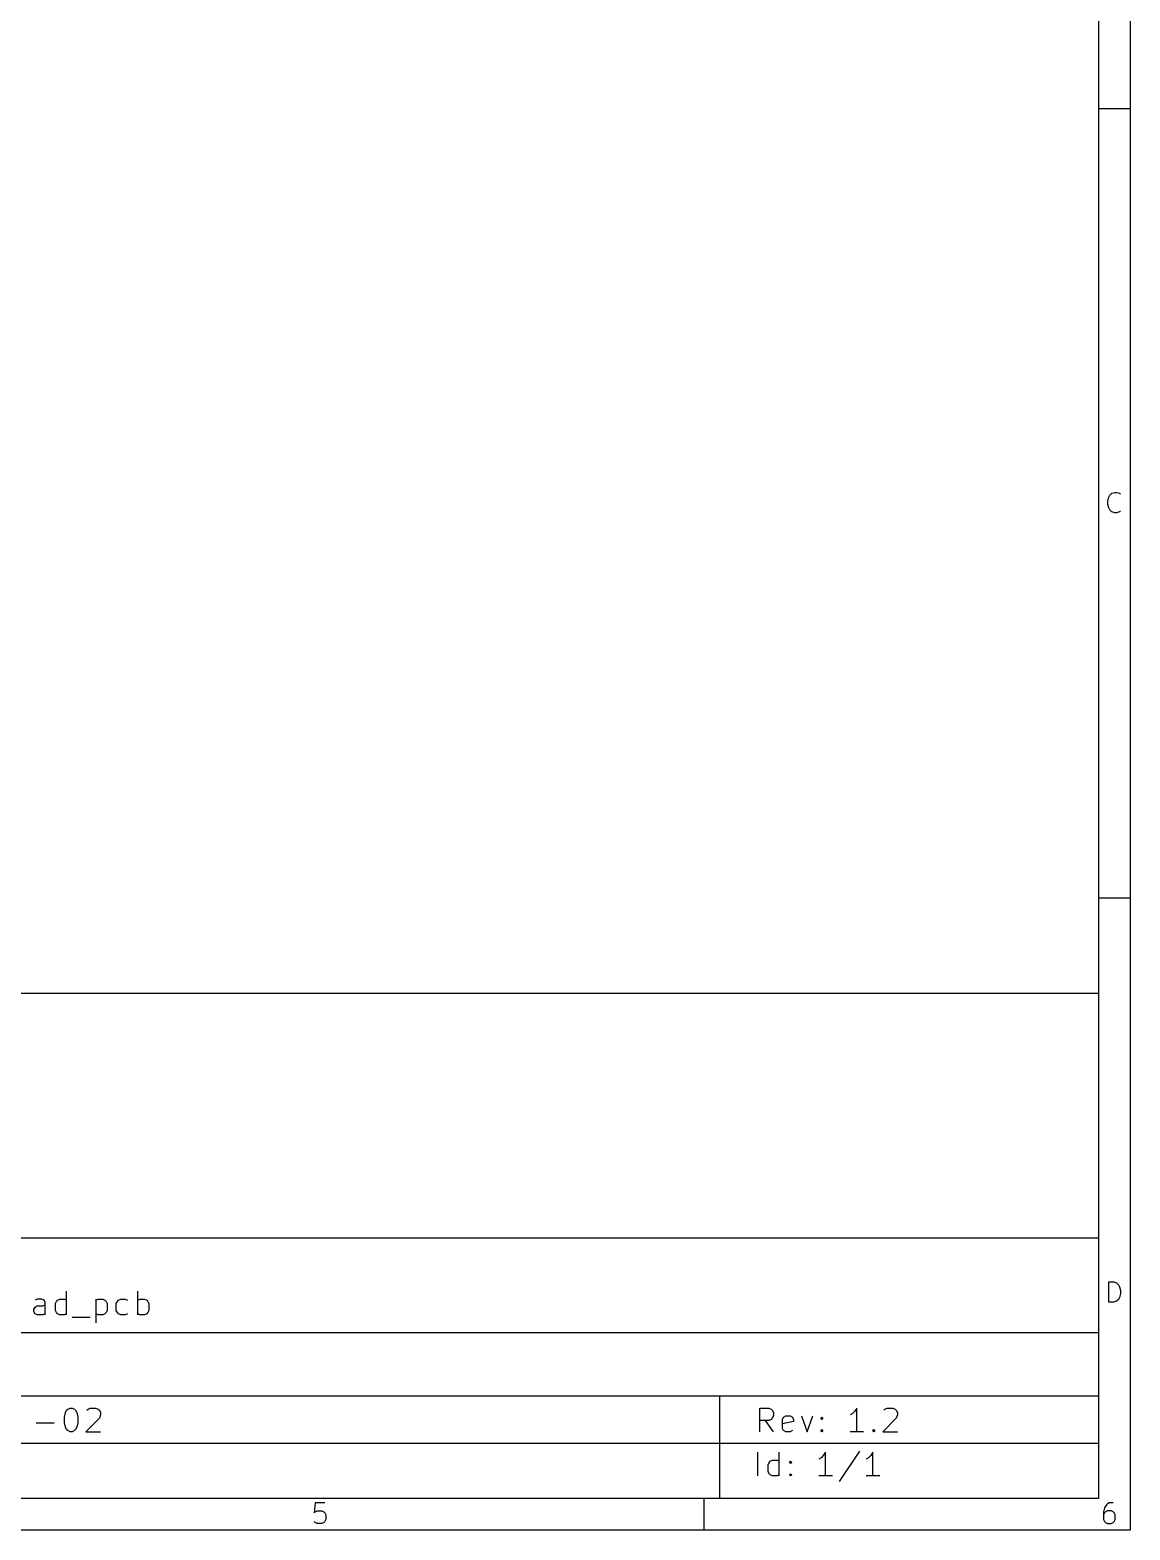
# Model space of a CAD drawing. Extents: x 10 to 287, y -198 to -8.
# Drawn here: x 217.3 to 287, y -198 to -103 of the extents above; entities that cross this region are included whole.
import ezdxf

# ---------------------------------------------------------------- set-up
doc = ezdxf.new("R2010")
doc.units = 0
doc.layers.get('0').update_dxf_attribs({"linetype": 'CONTINUOUS'})

msp = doc.modelspace()

# ---------------------------------------------------------------- linework, layer by layer
at = {"color": 7}
for p, q in [((287.002245, -7.983936), (287.002245, -197.991176)), ((285.001741, -9.983932), (285.001741, -195.99118)), ((286.99968, -107.983711), (285.0007, -107.983711)), ((285.5976, -132.827451), (285.6611, -132.581071)), ((285.5976, -133.012871), (285.5976, -132.827451)), ((285.6611, -132.581071), (285.72206, -132.456611)), ((285.72206, -132.456611), (285.84652, -132.332151)), ((285.84652, -132.332151), (286.03194, -132.271191)), ((286.03194, -132.271191), (286.1564, -132.271191)), ((286.1564, -132.271191), (286.34182, -132.332151)), ((286.34182, -132.332151), (286.40278, -132.395651)), ((285.6611, -133.261791), (285.5976, -133.012871)), ((285.72206, -133.386251), (285.6611, -133.261791)), ((285.84652, -133.508171), (285.72206, -133.386251)), ((286.03194, -133.571671), (285.84652, -133.508171)), ((286.1564, -133.571671), (286.03194, -133.571671)), ((286.34182, -133.508171), (286.1564, -133.571671)), ((286.40278, -133.447211), (286.34182, -133.508171)), ((286.99968, -157.983611), (285.0007, -157.983611)), ((177.002186, -163.991219), (285.002224, -163.991219)), ((285.002224, -163.991219), (285.002224, -195.991155)), ((176.9999, -179.489791), (285.0007, -179.489791)), ((285.6611, -183.571571), (285.6611, -182.271091)), ((285.6611, -182.271091), (285.97098, -182.271091)), ((285.97098, -182.271091), (286.1564, -182.332051)), ((286.1564, -182.332051), (286.27832, -182.456511)), ((219.6465, -184.369131), (219.6465, -182.867991)), ((224.14738, -184.369131), (224.14738, -182.867991)), ((286.27832, -182.456511), (286.34182, -182.580971)), ((286.34182, -183.261691), (286.27832, -183.386151)), ((286.34182, -182.580971), (286.40278, -182.827351)), ((286.40278, -183.012771), (286.34182, -183.261691)), ((286.40278, -182.827351), (286.40278, -183.012771)), ((217.5764, -184.010991), (217.64752, -183.868751)), ((217.5764, -184.153231), (217.5764, -184.010991)), ((217.64752, -184.298011), (217.5764, -184.153231)), ((217.78976, -183.368371), (217.64752, -183.439491)), ((217.64752, -183.868751), (217.78976, -183.797631)), ((217.78976, -184.369131), (217.64752, -184.298011)), ((218.07678, -183.368371), (217.78976, -183.368371)), ((217.78976, -183.797631), (218.1479, -183.797631)), ((218.21902, -183.439491), (218.07678, -183.368371)), ((218.1479, -183.797631), (218.29014, -183.726511)), ((218.29014, -184.298011), (218.1479, -184.369131)), ((218.29014, -183.581731), (218.21902, -183.439491)), ((218.29014, -184.369131), (218.29014, -183.581731)), ((218.93276, -183.655391), (219.00388, -183.510611)), ((218.93276, -184.082111), (218.93276, -183.655391)), ((219.00388, -184.224351), (218.93276, -184.082111)), ((219.00388, -183.510611), (219.075, -183.439491)), ((219.075, -184.298011), (219.00388, -184.224351)), ((219.075, -183.439491), (219.21978, -183.368371)), ((219.21978, -184.369131), (219.075, -184.298011)), ((219.21978, -183.368371), (219.50426, -183.368371)), ((219.50426, -183.368371), (219.6465, -183.439491)), ((219.6465, -184.298011), (219.50426, -184.369131)), ((221.50324, -183.368371), (221.50324, -184.869511)), ((221.50324, -183.439491), (221.64802, -183.368371)), ((221.64802, -184.369131), (221.50324, -184.298011)), ((221.64802, -183.368371), (221.9325, -183.368371)), ((221.9325, -183.368371), (222.07474, -183.439491)), ((222.07474, -184.298011), (221.9325, -184.369131)), ((222.07474, -183.439491), (222.1484, -183.510611)), ((222.1484, -184.224351), (222.07474, -184.298011)), ((222.1484, -183.510611), (222.21952, -183.655391)), ((222.21952, -184.082111), (222.1484, -184.224351)), ((222.21952, -183.655391), (222.21952, -184.082111)), ((222.79102, -183.655391), (222.86214, -183.510611)), ((222.79102, -184.082111), (222.79102, -183.655391)), ((222.86214, -184.224351), (222.79102, -184.082111)), ((222.86214, -183.510611), (222.93326, -183.439491)), ((222.93326, -184.298011), (222.86214, -184.224351)), ((222.93326, -183.439491), (223.0755, -183.368371)), ((223.0755, -184.369131), (222.93326, -184.298011)), ((223.0755, -183.368371), (223.36252, -183.368371)), ((223.36252, -183.368371), (223.50476, -183.439491)), ((223.50476, -184.298011), (223.36252, -184.369131)), ((224.14738, -183.439491), (224.28962, -183.368371)), ((224.28962, -184.369131), (224.14738, -184.298011)), ((224.28962, -183.368371), (224.57664, -183.368371)), ((224.57664, -183.368371), (224.71888, -183.439491)), ((224.71888, -184.298011), (224.57664, -184.369131)), ((224.71888, -183.439491), (224.79, -183.510611)), ((224.79, -184.224351), (224.71888, -184.298011)), ((224.79, -183.510611), (224.86112, -183.655391)), ((224.86112, -184.082111), (224.79, -184.224351)), ((224.86112, -183.655391), (224.86112, -184.082111)), ((285.97098, -183.571571), (285.6611, -183.571571)), ((286.1564, -183.508071), (285.97098, -183.571571)), ((286.27832, -183.386151), (286.1564, -183.508071)), ((218.1479, -184.369131), (217.78976, -184.369131)), ((219.50426, -184.369131), (219.21978, -184.369131)), ((220.00464, -184.511371), (221.14764, -184.511371)), ((221.9325, -184.369131), (221.64802, -184.369131)), ((223.36252, -184.369131), (223.0755, -184.369131)), ((224.57664, -184.369131), (224.28962, -184.369131)), ((176.9999, -185.489271), (285.0007, -185.489271)), ((176.9999, -189.489771), (285.0007, -189.489771)), ((261.00024, -189.489771), (261.00024, -195.989631)), ((219.50426, -190.841051), (219.57538, -190.554031)), ((219.50426, -191.196651), (219.50426, -190.841051)), ((219.57538, -190.554031), (219.6465, -190.411791)), ((219.6465, -190.411791), (219.71762, -190.340671)), ((219.71762, -190.340671), (219.8624, -190.269551)), ((219.8624, -190.269551), (220.00464, -190.269551)), ((220.00464, -190.269551), (220.14688, -190.340671)), ((220.14688, -190.340671), (220.218, -190.411791)), ((220.218, -190.411791), (220.28912, -190.554031)), ((220.28912, -190.554031), (220.36278, -190.841051)), ((220.36278, -190.841051), (220.36278, -191.196651)), ((221.71914, -190.912171), (220.86062, -191.768151)), ((220.93428, -190.411791), (221.0054, -190.340671)), ((221.0054, -190.340671), (221.14764, -190.269551)), ((221.14764, -190.269551), (221.50324, -190.269551)), ((221.50324, -190.269551), (221.64802, -190.340671)), ((221.64802, -190.340671), (221.71914, -190.411791)), ((221.71914, -190.411791), (221.79026, -190.554031)), ((221.79026, -190.696271), (221.71914, -190.912171)), ((221.79026, -190.554031), (221.79026, -190.696271)), ((263.55294, -191.768151), (263.55294, -190.269551)), ((263.55294, -190.269551), (264.12444, -190.269551)), ((264.12444, -190.269551), (264.26668, -190.340671)), ((264.26668, -190.340671), (264.3378, -190.411791)), ((264.3378, -190.912171), (264.26668, -190.983291)), ((264.3378, -190.411791), (264.41146, -190.554031)), ((264.41146, -190.767391), (264.3378, -190.912171)), ((264.41146, -190.554031), (264.41146, -190.767391)), ((264.98042, -190.983291), (265.05408, -190.841051)), ((265.05408, -190.841051), (265.19632, -190.767391)), ((265.19632, -190.767391), (265.4808, -190.767391)), ((265.4808, -190.767391), (265.62558, -190.841051)), ((265.62558, -190.841051), (265.6967, -190.983291)), ((266.19708, -190.767391), (266.55268, -191.768151)), ((266.55268, -191.768151), (266.91082, -190.767391)), ((267.4112, -190.912171), (267.48232, -190.841051)), ((267.48232, -190.983291), (267.4112, -190.912171)), ((267.48232, -190.841051), (267.55344, -190.912171)), ((267.48232, -190.841051), (267.48232, -190.983291)), ((267.55344, -190.912171), (267.48232, -190.983291)), ((269.41018, -190.625151), (269.26794, -190.696271)), ((269.55242, -190.482911), (269.41018, -190.625151)), ((269.6972, -190.269551), (269.55242, -190.482911)), ((269.6972, -191.768151), (269.6972, -190.269551)), ((272.19656, -190.912171), (271.33804, -191.768151)), ((271.40916, -190.411791), (271.48282, -190.340671)), ((271.48282, -190.340671), (271.62506, -190.269551)), ((271.62506, -190.269551), (271.98066, -190.269551)), ((271.98066, -190.269551), (272.12544, -190.340671)), ((272.12544, -190.340671), (272.19656, -190.411791)), ((272.19656, -190.411791), (272.26768, -190.554031)), ((272.26768, -190.696271), (272.19656, -190.912171)), ((272.26768, -190.554031), (272.26768, -190.696271)), ((217.71864, -191.196651), (218.86164, -191.196651)), ((219.57538, -191.483671), (219.50426, -191.196651)), ((219.6465, -191.625911), (219.57538, -191.483671)), ((219.71762, -191.697031), (219.6465, -191.625911)), ((219.8624, -191.768151), (219.71762, -191.697031)), ((220.00464, -191.768151), (219.8624, -191.768151)), ((220.14688, -191.697031), (220.00464, -191.768151)), ((220.218, -191.625911), (220.14688, -191.697031)), ((220.28912, -191.483671), (220.218, -191.625911)), ((220.36278, -191.196651), (220.28912, -191.483671)), ((220.86062, -191.768151), (221.79026, -191.768151)), ((264.12444, -191.054411), (263.55294, -191.054411)), ((264.41146, -191.768151), (263.91108, -191.054411)), ((264.26668, -190.983291), (264.12444, -191.054411)), ((264.98042, -191.554791), (264.98042, -190.983291)), ((265.6967, -191.125531), (264.98042, -191.267771)), ((265.05408, -191.697031), (264.98042, -191.554791)), ((265.19632, -191.768151), (265.05408, -191.697031)), ((265.4808, -191.768151), (265.19632, -191.768151)), ((265.62558, -191.697031), (265.4808, -191.768151)), ((265.6967, -190.983291), (265.6967, -191.125531)), ((267.4112, -191.697031), (267.48232, -191.625911)), ((267.48232, -191.768151), (267.4112, -191.697031)), ((267.48232, -191.625911), (267.55344, -191.697031)), ((267.48232, -191.625911), (267.48232, -191.768151)), ((267.55344, -191.697031), (267.48232, -191.768151)), ((270.12392, -191.768151), (269.26794, -191.768151)), ((270.69542, -191.697031), (270.76654, -191.625911)), ((270.76654, -191.768151), (270.69542, -191.697031)), ((270.76654, -191.625911), (270.83766, -191.697031)), ((270.76654, -191.625911), (270.76654, -191.768151)), ((270.83766, -191.697031), (270.76654, -191.768151)), ((271.33804, -191.768151), (272.26768, -191.768151)), ((176.9999, -192.489511), (285.0007, -192.489511)), ((263.43356, -194.567231), (263.43356, -193.068631)), ((264.07618, -193.853491), (264.1473, -193.711251)), ((264.1473, -193.711251), (264.21842, -193.640131)), ((264.21842, -193.640131), (264.36066, -193.569011)), ((264.36066, -193.569011), (264.64768, -193.569011)), ((264.64768, -193.569011), (264.78992, -193.640131)), ((264.78992, -194.567231), (264.78992, -193.068631)), ((265.43254, -193.711251), (265.50366, -193.640131)), ((265.50366, -193.782371), (265.43254, -193.711251)), ((265.50366, -193.640131), (265.57478, -193.711251)), ((265.50366, -193.640131), (265.50366, -193.782371)), ((265.57478, -193.711251), (265.50366, -193.782371)), ((267.43406, -193.426771), (267.28928, -193.497891)), ((267.5763, -193.281991), (267.43406, -193.426771)), ((267.71854, -193.068631), (267.5763, -193.281991)), ((267.71854, -194.567231), (267.71854, -193.068631)), ((269.8623, -192.997511), (268.57706, -194.925371)), ((270.4338, -193.426771), (270.28902, -193.497891)), ((270.57604, -193.281991), (270.4338, -193.426771)), ((270.71828, -193.068631), (270.57604, -193.281991)), ((270.71828, -194.567231), (270.71828, -193.068631)), ((264.07618, -194.282751), (264.07618, -193.853491)), ((264.1473, -194.424991), (264.07618, -194.282751)), ((264.21842, -194.496111), (264.1473, -194.424991)), ((264.36066, -194.567231), (264.21842, -194.496111)), ((264.64768, -194.567231), (264.36066, -194.567231)), ((264.78992, -194.496111), (264.64768, -194.567231)), ((265.43254, -194.496111), (265.50366, -194.424991)), ((265.50366, -194.567231), (265.43254, -194.496111)), ((265.50366, -194.424991), (265.57478, -194.496111)), ((265.50366, -194.424991), (265.50366, -194.567231)), ((265.57478, -194.496111), (265.50366, -194.567231)), ((268.1478, -194.567231), (267.28928, -194.567231)), ((271.14754, -194.567231), (270.28902, -194.567231)), ((285.001741, -195.99118), (12.000001, -195.99118)), ((285.002224, -195.991155), (177.002186, -195.991155)), ((235.38434, -196.279191), (235.32084, -196.896411)), ((236.00156, -196.279191), (235.38434, -196.279191)), ((259.99948, -195.989631), (259.99948, -197.988611)), ((285.38424, -196.586531), (285.32074, -196.835451)), ((285.50616, -196.401111), (285.38424, -196.586531)), ((285.56966, -196.340151), (285.50616, -196.401111)), ((285.69158, -196.279191), (285.56966, -196.340151)), ((285.9405, -196.279191), (285.69158, -196.279191)), ((235.32084, -196.896411), (235.38434, -196.835451)), ((235.38434, -197.516171), (235.32084, -197.455211)), ((235.38434, -196.835451), (235.50626, -196.771951)), ((235.50626, -197.577131), (235.38434, -197.516171)), ((235.50626, -196.771951), (235.81614, -196.771951)), ((235.81614, -197.577131), (235.50626, -197.577131)), ((235.81614, -196.771951), (235.9406, -196.835451)), ((235.9406, -197.516171), (235.81614, -197.577131)), ((235.9406, -196.835451), (236.00156, -196.896411)), ((236.00156, -197.455211), (235.9406, -197.516171)), ((236.00156, -196.896411), (236.06506, -197.020871)), ((236.06506, -197.330751), (236.00156, -197.455211)), ((236.06506, -197.020871), (236.06506, -197.330751)), ((285.32074, -196.835451), (285.32074, -197.330751)), ((285.38424, -196.896411), (285.32074, -197.020871)), ((285.32074, -197.330751), (285.38424, -197.455211)), ((285.4452, -196.835451), (285.38424, -196.896411)), ((285.38424, -197.455211), (285.4452, -197.516171)), ((285.56966, -196.771951), (285.4452, -196.835451)), ((285.4452, -197.516171), (285.56966, -197.577131)), ((285.81604, -196.771951), (285.56966, -196.771951)), ((285.56966, -197.577131), (285.81604, -197.577131)), ((285.9405, -196.835451), (285.81604, -196.771951)), ((285.81604, -197.577131), (285.9405, -197.516171)), ((286.00146, -196.896411), (285.9405, -196.835451)), ((285.9405, -197.516171), (286.00146, -197.455211)), ((286.06496, -197.020871), (286.00146, -196.896411)), ((286.00146, -197.455211), (286.06496, -197.330751)), ((286.06496, -197.330751), (286.06496, -197.020871)), ((287.002245, -197.991176), (10.000005, -197.991176))]:
    msp.add_line(p, q, dxfattribs=at)

doc.saveas('drawing.dxf')
